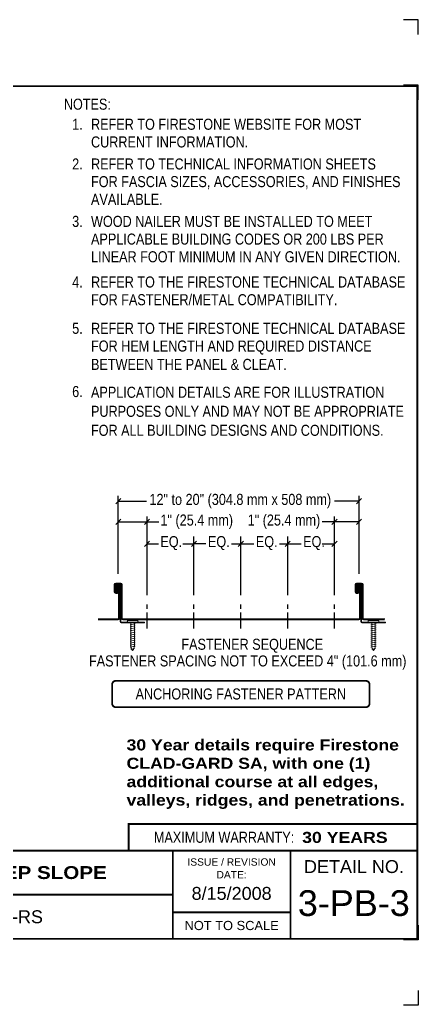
# Model space of a CAD drawing. Header units: inches. Extents: x 0 to 20, y 0 to 16.8.
# Drawn here: x 13.25 to 20.03, y 0 to 16.76 of the extents above; entities that cross this region are included whole.
import ezdxf
from ezdxf.enums import TextEntityAlignment as Align

# ---------------------------------------------------------------- set-up
doc = ezdxf.new("R2010")
doc.units = ezdxf.units.IN
doc.header["$MEASUREMENT"] = 0
doc.layers.get('0').update_dxf_attribs({"linetype": 'CONTINUOUS'})
doc.layers.get('DEFPOINTS').update_dxf_attribs({"linetype": 'CONTINUOUS'})
doc.layers.add('FSBP-ACCESSORY-FIRESTONE', color=7, linetype='CONTINUOUS', lineweight=9)
doc.layers.add('FSBP-TRIMS', color=7, linetype='CONTINUOUS', lineweight=9)
for name, color, linetype in [('FSBP-ANNO-NOTE', 7, 'CONTINUOUS'), ('FSBP-TTLB', 7, 'CONTINUOUS'), ('FSBP-TTLB-BORDER', 7, 'CONTINUOUS'), ('FSBP-TTLB-TEXT', 7, 'CONTINUOUS')]:
    doc.layers.add(name, color=color, linetype=linetype)
doc.styles.add('ARIAL', font='ARIAL.TTF')
doc.styles.add('ARIAL_BOLD', font='')
doc.styles.add('ARIAL_NAR', font='ARIALN.TTF')
doc.styles.add('FSBP_ARIAL_BOLD', font='')
doc.styles.add('FSBP_ARIAL_NAR', font='ARIALN.TTF')
doc.styles.get('ARIAL_BOLD').set_extended_font_data('Arial Black')
doc.styles.get('FSBP_ARIAL_BOLD').set_extended_font_data('Arial Black')

# ---------------------------------------------------------------- blocks, each defined once
blk = doc.blocks.new('TTLB-UNACLAD_1')
at = {"layer": 'DEFPOINTS', "linetype": 'Continuous', "ltscale": 1.75}
for points in [[(20.016, 13.881), (20.016, 14.131), (19.766, 14.131)], [(20.016, -2.381), (20.016, -2.631), (19.766, -2.631)]]:
    blk.add_lwpolyline(points, dxfattribs=at)
at = {"layer": 'DEFPOINTS', "color": 1}
for points in [[(20.016, 12.766), (20.016, 13.016), (19.766, 13.016)], [(20.016, -1.266), (20.016, -1.516), (19.766, -1.516)]]:
    blk.add_lwpolyline(points, dxfattribs=at)
at = {"layer": 'FSBP-TTLB', "const_width": 0.0312}
blk.add_lwpolyline([(15.09, 0), (20, 0), (20, 0.451), (15.09, 0.451)], close=True, dxfattribs=at)
for points in [[(0, 0), (0, -1.5), (20, -1.5), (20, 0), (0, 0)], [(15.84, 0), (15.84, -1.5)], [(17.841, 0), (17.841, -1.5)], [(20, 0), (20, -1.5)], [(4.825, -0.75), (15.84, -0.75)], [(15.84, -1.049), (17.841, -1.049)]]:
    blk.add_lwpolyline(points, dxfattribs=at)
at = {"layer": 'FSBP-TTLB-BORDER', "const_width": 0.0312}
blk.add_lwpolyline([(20, 0), (20, 13), (0, 13), (0, 0)], dxfattribs=at)
at = {"layer": 'FSBP-TTLB-TEXT', "style": 'ARIAL_NAR'}
blk.add_text('MAXIMUM WARRANTY:', height=0.1875, dxfattribs=at).set_placement((17.905, 0.226), align=Align.MIDDLE_RIGHT)
at = {"layer": 'FSBP-TTLB-TEXT', "style": 'ARIAL'}
for s, height, p in [('ISSUE / REVISION', 0.125, (16.841, -0.194)), ('DETAIL NO.', 0.2188, (18.921, -0.272)), ('DATE:', 0.125, (16.841, -0.41)), ('NOT TO SCALE', 0.15625, (16.841, -1.274))]:
    blk.add_text(s, height=height, dxfattribs=at).set_placement(p, align=Align.MIDDLE_CENTER)
at = {"layer": 'FSBP-TTLB-TEXT'}
for tag, height, style, p in [('MAXIMUM_WARRANTY', 0.188, 'ARIAL_BOLD', (18.04, 0.224)), ('ACCPT_SYSTEMS', 0.219, 'ARIAL', (12.494, -1.125))]:
    blk.add_attdef(tag, text='', height=height, dxfattribs=dict(at, style=style)).set_placement(p, align=Align.MIDDLE_LEFT)
for tag, height, style, p in [('DETAIL_DESCP_LINE_1', 0.219, 'ARIAL_BOLD', (10.331, -0.374)), ('ISSUE_REV_DATE', 0.219, 'ARIAL', (16.841, -0.728)), ('DETAIL_NUMBER', 0.438, 'ARIAL', (18.919, -0.893))]:
    blk.add_attdef(tag, text='', height=height, dxfattribs=dict(at, style=style)).set_placement(p, align=Align.MIDDLE_CENTER)

msp = doc.modelspace()

# ---------------------------------------------------------------- hatches: boundary and pattern name
at = {"layer": 'FSBP-ACCESSORY-FIRESTONE'}
for points in [[(14.961, 6.519, 0.414214), (14.976, 6.504), (15.013, 6.504), (15.013, 6.514), (14.971, 6.514), (14.971, 6.582), (14.961, 6.582)], [(19.056, 6.519, 0.414214), (19.071, 6.504), (19.108, 6.504), (19.108, 6.514), (19.066, 6.514), (19.066, 6.582), (19.056, 6.582)]]:
    msp.add_hatch(color=256, dxfattribs=at).paths.add_polyline_path(points)

# ---------------------------------------------------------------- linework, layer by layer
for p, q in [((14.86, 7.156), (14.86, 7.031)), ((14.877, 7.023), (14.877, 7.164)), ((14.877, 7.164), (14.981, 7.164)), ((14.877, 7.149), (14.877, 7.039)), ((14.972, 7.181), (14.885, 7.181)), ((14.951, 7.154), (14.887, 7.154)), ((14.887, 7.154), (14.887, 7.032)), ((14.891, 7.126), (14.891, 7.037)), ((14.946, 7.164), (14.892, 7.164)), ((14.934, 7.134), (14.907, 7.134)), ((14.907, 7.134), (14.907, 7.037)), ((14.907, 7.108), (14.917, 7.108)), ((14.907, 7.108), (14.907, 7.037)), ((14.926, 7.151), (14.916, 7.151)), ((14.934, 7.122), (14.917, 7.122)), ((14.917, 7.122), (14.917, 7.023)), ((14.917, 7.108), (14.917, 7.041)), ((14.934, 6.573), (14.934, 7.134)), ((14.934, 7.031), (14.934, 7.122)), ((14.951, 6.587), (14.951, 7.154)), ((14.951, 6.581), (14.951, 7.126)), ((14.971, 7.154), (14.96, 7.154)), ((14.961, 6.587), (14.961, 7.149)), ((14.971, 6.587), (14.971, 7.154)), ((14.981, 7.164), (14.981, 6.581)), ((14.981, 6.587), (14.981, 7.149)), ((14.997, 6.573), (14.997, 7.156)), ((18.956, 7.156), (18.956, 7.031)), ((18.972, 7.164), (19.076, 7.164)), ((18.972, 7.023), (18.972, 7.164)), ((18.972, 7.149), (18.972, 7.039)), ((19.068, 7.181), (18.981, 7.181)), ((19.046, 7.154), (18.982, 7.154)), ((18.982, 7.154), (18.982, 7.032)), ((18.986, 7.126), (18.986, 7.037)), ((19.041, 7.164), (18.987, 7.164)), ((19.029, 7.134), (19.003, 7.134)), ((19.003, 7.134), (19.003, 7.037)), ((19.003, 7.108), (19.003, 7.037)), ((19.003, 7.108), (19.013, 7.108)), ((19.021, 7.151), (19.011, 7.151)), ((19.029, 7.122), (19.013, 7.122)), ((19.013, 7.122), (19.013, 7.023)), ((19.013, 7.108), (19.013, 7.041)), ((19.029, 6.573), (19.029, 7.134)), ((19.029, 7.031), (19.029, 7.122)), ((19.046, 6.587), (19.046, 7.154)), ((19.046, 6.581), (19.046, 7.126)), ((19.066, 7.154), (19.055, 7.154)), ((19.056, 6.587), (19.056, 7.149)), ((19.066, 6.587), (19.066, 7.154)), ((19.076, 7.164), (19.076, 6.581)), ((19.076, 6.587), (19.076, 7.149)), ((19.093, 6.573), (19.093, 7.156)), ((14.917, 7.023), (14.877, 7.023)), ((14.885, 7.006), (14.909, 7.006)), ((14.907, 7.037), (14.887, 7.032)), ((14.891, 7.037), (14.907, 7.037)), ((14.906, 7.027), (14.896, 7.024)), ((19.013, 7.023), (18.972, 7.023)), ((18.981, 7.006), (19.004, 7.006)), ((19.003, 7.037), (18.982, 7.032)), ((18.986, 7.037), (19.003, 7.037)), ((19.002, 7.027), (18.991, 7.024)), ((14.961, 6.791), (14.961, 6.519)), ((14.961, 6.791), (14.971, 6.791)), ((14.971, 6.791), (14.971, 6.514)), ((19.056, 6.791), (19.056, 6.519)), ((19.056, 6.791), (19.066, 6.791)), ((19.066, 6.791), (19.066, 6.514)), ((14.934, 6.573), (14.587, 6.573)), ((14.926, 6.556), (14.587, 6.556)), ((14.961, 6.582), (14.971, 6.582)), ((19.029, 6.573), (14.997, 6.573)), ((15.006, 6.556), (19.021, 6.556)), ((15.1, 6.542), (15.248, 6.542)), ((19.056, 6.582), (19.066, 6.582)), ((19.463, 6.573), (19.093, 6.573)), ((19.101, 6.556), (19.455, 6.556)), ((19.195, 6.542), (19.343, 6.542)), ((14.971, 6.514), (15.377, 6.514)), ((14.976, 6.504), (15.377, 6.504)), ((15.013, 6.514), (15.013, 6.504)), ((15.1, 6.514), (15.248, 6.514)), ((15.13, 6.505), (15.178, 6.514)), ((15.13, 6.47), (15.218, 6.487)), ((15.13, 6.435), (15.218, 6.453)), ((15.13, 6.4), (15.218, 6.418)), ((15.13, 6.366), (15.218, 6.383)), ((15.145, 6.514), (15.145, 6.094)), ((15.203, 6.514), (15.203, 6.094)), ((15.377, 6.514), (15.377, 6.504)), ((19.066, 6.514), (19.473, 6.514)), ((19.071, 6.504), (19.473, 6.504)), ((19.108, 6.514), (19.108, 6.504)), ((19.195, 6.514), (19.343, 6.514)), ((19.226, 6.505), (19.273, 6.514)), ((19.226, 6.47), (19.313, 6.487)), ((19.226, 6.435), (19.313, 6.453)), ((19.226, 6.4), (19.313, 6.418)), ((19.226, 6.366), (19.313, 6.383)), ((19.241, 6.514), (19.241, 6.094)), ((19.298, 6.514), (19.298, 6.094)), ((19.473, 6.514), (19.473, 6.504)), ((15.13, 6.331), (15.218, 6.348)), ((15.13, 6.296), (15.218, 6.314)), ((15.13, 6.262), (15.218, 6.279)), ((15.13, 6.227), (15.218, 6.244)), ((15.13, 6.192), (15.218, 6.209)), ((19.226, 6.331), (19.313, 6.348)), ((19.226, 6.296), (19.313, 6.314)), ((19.226, 6.262), (19.313, 6.279)), ((19.226, 6.227), (19.313, 6.244)), ((19.226, 6.192), (19.313, 6.209)), ((15.13, 6.157), (15.218, 6.175)), ((15.13, 6.123), (15.218, 6.14)), ((15.13, 6.088), (15.218, 6.105)), ((15.145, 6.056), (15.206, 6.068)), ((19.226, 6.157), (19.313, 6.175)), ((19.226, 6.123), (19.313, 6.14)), ((19.226, 6.088), (19.313, 6.105)), ((19.24, 6.056), (19.302, 6.068))]:
    msp.add_line(p, q, dxfattribs=at)
for centre in [(15.174, 6.514), (19.269, 6.514)]:
    msp.add_circle(centre, 0.00451, dxfattribs=at)
for centre, radius, start, end in [((14.885, 7.156), 0.025, 90, 180), ((14.892, 7.149), 0.015, 90, 180), ((14.916, 7.126), 0.025, 90, 180), ((14.902, 7.041), 0.015, 285, 0), ((14.926, 7.126), 0.025, 0, 90), ((14.946, 7.149), 0.015, 0, 90), ((14.966, 7.149), 0.015, 0, 90), ((14.972, 7.156), 0.025, 0, 90), ((18.981, 7.156), 0.025, 90, 180), ((18.987, 7.149), 0.015, 90, 180), ((19.011, 7.126), 0.025, 90, 180), ((18.998, 7.041), 0.015, 285, 0), ((19.021, 7.126), 0.025, 0, 90), ((19.041, 7.149), 0.015, 0, 90), ((19.061, 7.149), 0.015, 0, 90), ((19.068, 7.156), 0.025, 0, 90), ((14.885, 7.031), 0.025, 180, 270), ((14.892, 7.039), 0.015, 180, 285), ((14.909, 7.031), 0.025, 270, 0), ((18.981, 7.031), 0.025, 180, 270), ((18.987, 7.039), 0.015, 180, 285), ((19.004, 7.031), 0.025, 270, 0), ((14.926, 6.581), 0.025, 270, 0), ((14.966, 6.587), 0.015, 180, 0), ((14.966, 6.587), 0.005, 180, 0), ((15.006, 6.581), 0.025, 180, 270), ((15.097, 6.528), 0.0144, 79.4579, 280.5421), ((15.251, 6.528), 0.0144, 259.4579, 100.5421), ((19.021, 6.581), 0.025, 270, 0), ((19.061, 6.587), 0.015, 180, 0), ((19.061, 6.587), 0.005, 180, 0), ((19.101, 6.581), 0.025, 180, 270), ((19.193, 6.528), 0.0144, 79.4579, 280.5421), ((19.346, 6.528), 0.0144, 259.4579, 100.5421), ((14.976, 6.519), 0.015, 180, 270), ((19.071, 6.519), 0.015, 180, 270), ((15.245, 6.103), 0.1, 174.9405, 224.6072), ((15.102, 6.103), 0.1, 315.3928, 5.0595), ((19.341, 6.103), 0.1, 174.9405, 224.6072), ((19.198, 6.103), 0.1, 315.3928, 5.0595)]:
    msp.add_arc(centre, radius, start, end, dxfattribs=at)
at = {"layer": 'FSBP-ANNO-NOTE'}
for p, q in [((14.885, 8.529), (14.973, 8.617)), ((14.929, 7.416), (14.929, 8.664)), ((14.929, 8.573), (15.409, 8.573)), ((19.024, 8.573), (18.606, 8.573)), ((18.98, 8.528), (19.068, 8.617)), ((19.024, 7.416), (19.024, 8.664)), ((14.885, 8.178), (14.973, 8.266)), ((14.929, 8.222), (15.617, 8.222)), ((15.375, 8.178), (15.463, 8.266)), ((15.419, 6.975), (15.419, 8.311)), ((19.024, 8.222), (18.398, 8.222)), ((18.563, 8.178), (18.651, 8.266)), ((18.607, 6.975), (18.607, 8.311)), ((18.98, 8.177), (19.068, 8.266)), ((14.929, 7.337), (14.929, 7.95)), ((15.375, 7.805), (15.463, 7.893)), ((16.172, 7.805), (16.26, 7.893)), ((16.216, 6.975), (16.216, 7.974)), ((16.969, 7.805), (17.057, 7.893)), ((17.013, 6.975), (17.013, 7.974)), ((17.013, 6.975), (17.013, 7.974)), ((17.766, 7.805), (17.854, 7.893)), ((17.81, 6.975), (17.81, 7.974)), ((18.563, 7.805), (18.651, 7.893)), ((18.607, 6.975), (18.607, 7.974)), ((19.024, 7.337), (19.024, 7.949)), ((15.419, 7.849), (15.611, 7.849)), ((16.025, 7.849), (16.216, 7.849)), ((16.42, 7.849), (16.216, 7.849)), ((16.857, 7.849), (17.235, 7.849)), ((17.673, 7.849), (18.039, 7.849)), ((18.399, 7.849), (18.607, 7.849)), ((15.419, 6.745), (15.419, 6.819)), ((16.216, 6.745), (16.216, 6.819)), ((17.013, 6.745), (17.013, 6.819)), ((17.81, 6.745), (17.81, 6.819)), ((18.607, 6.745), (18.607, 6.819)), ((15.419, 6.41), (15.419, 6.678)), ((16.216, 6.41), (16.216, 6.678)), ((17.013, 6.41), (17.013, 6.678)), ((17.81, 6.41), (17.81, 6.678)), ((18.607, 6.41), (18.607, 6.678))]:
    msp.add_line(p, q, dxfattribs=at)
at = {"layer": 'FSBP-ANNO-NOTE', "const_width": 0.0312}
msp.add_lwpolyline([(14.887, 5.517), (19.139, 5.517, -0.414214), (19.202, 5.455), (19.202, 5.132, -0.414214), (19.139, 5.07), (14.887, 5.07, -0.414214), (14.825, 5.132), (14.825, 5.455, -0.414214)], format="xyb", close=True, dxfattribs=at)

# ---------------------------------------------------------------- block references
msp.add_blockref('TTLB-UNACLAD_1', (0.016, 2.631)).add_auto_attribs({'DETAIL_DESCP_LINE_1': 'PITCHBREAK TRANSITION - LOW TO STEEP SLOPE', 'ACCPT_SYSTEMS': 'UC3-RS', 'ISSUE_REV_DATE': '8/15/2008', 'DETAIL_NUMBER': '3-PB-3', 'MAXIMUM_WARRANTY': '30 YEARS'})

# ---------------------------------------------------------------- texts
at = {"layer": 'FSBP-ANNO-NOTE', "style": 'FSBP_ARIAL_NAR'}
for s, p in [('NOTES:', (14.004, 15.325)), ('REFER TO FIRESTONE WEBSITE FOR MOST', (14.466, 14.984)), ('CURRENT INFORMATION.', (14.466, 14.683)), ('REFER TO TECHNICAL INFORMATION SHEETS', (14.466, 14.308)), ('FOR FASCIA SIZES, ACCESSORIES, AND FINISHES', (14.466, 14.008)), ('AVAILABLE.', (14.466, 13.707)), ('WOOD NAILER MUST BE INSTALLED TO MEET', (14.466, 13.332)), ('APPLICABLE BUILDING CODES OR 200 LBS PER', (14.466, 13.031)), ('LINEAR FOOT MINIMUM IN ANY GIVEN DIRECTION.', (14.466, 12.73)), ('REFER TO THE FIRESTONE TECHNICAL DATABASE', (14.466, 12.301)), ('FOR FASTENER/METAL COMPATIBILITY.', (14.466, 12)), ('REFER TO THE FIRESTONE TECHNICAL DATABASE', (14.466, 11.513)), ('FOR HEM LENGTH AND REQUIRED DISTANCE', (14.466, 11.212)), ('BETWEEN THE PANEL & CLEAT.', (14.466, 10.9))]:
    msp.add_text(s, height=0.1875, dxfattribs=at).set_placement(p, align=Align.MIDDLE_LEFT)
for s, p in [('1.', (14.234, 14.984)), ('2.', (14.235, 14.308)), ('3.', (14.235, 13.332)), ('4.', (14.235, 12.301)), ('5.', (14.235, 11.513)), ('6.', (14.235, 10.438))]:
    msp.add_text(s, height=0.1875, dxfattribs=at).set_placement(p, align=Align.MIDDLE_CENTER)
for s, p in [('12" to 20" (304.8 mm x 508 mm)', (15.46, 8.51)), ('1" (25.4 mm)', (15.647, 8.159)), ('1" (25.4 mm)', (17.13, 8.159)), ('EQ.', (15.645, 7.792)), ('EQ.', (16.454, 7.792)), ('EQ.', (17.269, 7.792)), ('EQ.', (18.073, 7.792)), ('FASTENER SEQUENCE', (16.002, 6.046)), ('FASTENER SPACING NOT TO EXCEED 4" (101.6 mm)', (14.431, 5.763))]:
    msp.add_text(s, height=0.1875, dxfattribs=at).set_placement(p)
at = {"layer": 'FSBP-ANNO-NOTE', "insert": (17.013, 5.293), "char_height": 0.1875, "width": 4.25162, "attachment_point": 5, "style": 'FSBP_ARIAL_NAR'}
msp.add_mtext('ANCHORING FASTENER PATTERN', dxfattribs=at)
at = {"layer": 'FSBP-TRIMS', "style": 'FSBP_ARIAL_NAR'}
for s, p in [('APPLICATION DETAILS ARE FOR ILLUSTRATION', (14.465, 10.332)), ('PURPOSES ONLY AND MAY NOT BE APPROPRIATE', (14.465, 10.008)), ('FOR ALL BUILDING DESIGNS AND CONDITIONS.', (14.465, 9.685))]:
    msp.add_text(s, height=0.1875, dxfattribs=at).set_placement(p)
at = {"layer": 'FSBP-TRIMS', "insert": (15.07, 4.522), "char_height": 0.1875, "attachment_point": 1, "style": 'FSBP_ARIAL_BOLD'}
msp.add_mtext_dynamic_manual_height_columns('30 Year details require Firestone CLAD-GARD SA, with one (1) additional course at all edges, valleys, ridges, and penetrations.', width=4.73037, gutter_width=0.938, heights=[0], dxfattribs=at)

doc.saveas('drawing.dxf')
